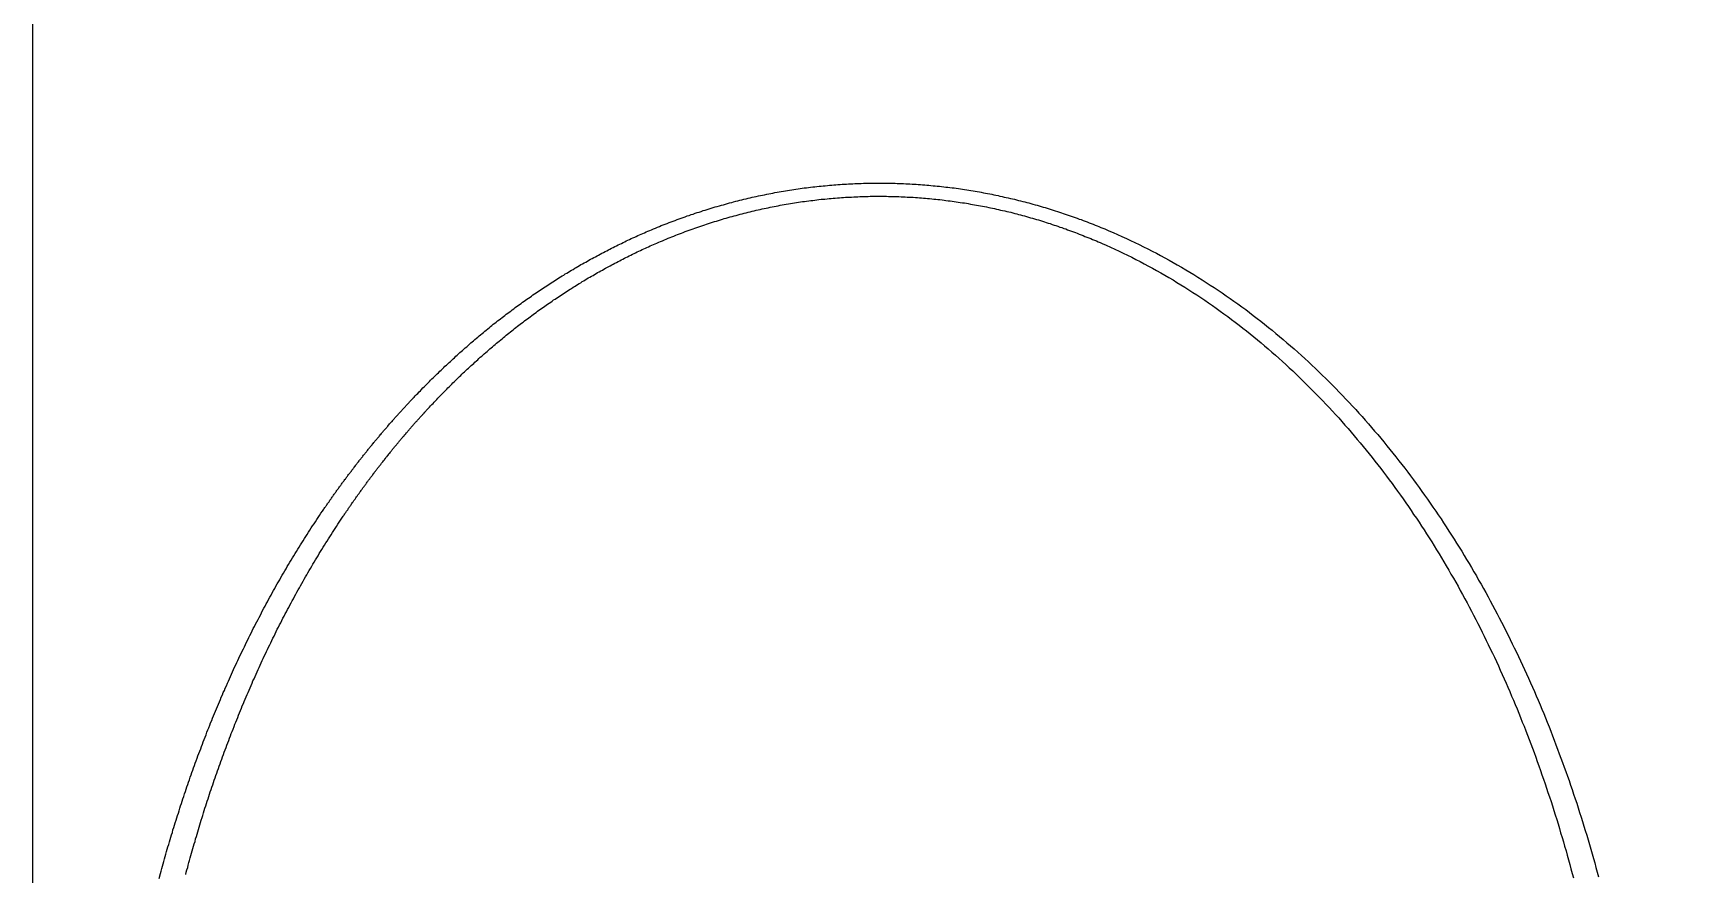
# Model space of a CAD drawing. Header units: millimetres. Extents: x 2213 to 82676, y 1050 to 28650.
# Drawn here: x 32554.17 to 32564.93, y 3505.84 to 3511.34 of the extents above; entities that cross this region are included whole.
import ezdxf

# ---------------------------------------------------------------- set-up
doc = ezdxf.new("R2010")
doc.units = ezdxf.units.MM
doc.header["$LTSCALE"] = 200
doc.linetypes.add('DASHED', pattern=[0.75, 0.5, -0.25])
doc.layers.add('A-FIX', color=5, linetype='Continuous')

# ---------------------------------------------------------------- blocks, each defined once
blk = doc.blocks.new('대변기 정면도')
at = {"linetype": 'Continuous'}
blk.add_line((14913.122, 31284.02), (14913.122, 31326.297), dxfattribs=at)
at = {"linetype": 'DASHED'}
for points in [[(14909.09, 31322.845), (14909.077, 31322.85), (14909.065, 31322.856), (14909.052, 31322.861), (14909.039, 31322.866), (14909.026, 31322.871), (14909.014, 31322.877), (14909.001, 31322.882), (14908.988, 31322.887), (14908.975, 31322.892), (14908.962, 31322.897), (14908.949, 31322.902), (14908.936, 31322.907), (14908.923, 31322.911), (14908.91, 31322.916), (14908.897, 31322.921), (14908.884, 31322.926), (14908.871, 31322.93), (14908.858, 31322.935), (14908.845, 31322.94), (14908.832, 31322.944), (14908.819, 31322.949), (14908.806, 31322.953), (14908.793, 31322.958), (14908.78, 31322.962), (14908.767, 31322.966), (14908.753, 31322.97), (14908.74, 31322.975), (14908.727, 31322.979), (14908.714, 31322.983), (14908.701, 31322.987), (14908.687, 31322.991), (14908.674, 31322.995), (14908.661, 31322.999), (14908.648, 31323.003), (14908.634, 31323.007), (14908.621, 31323.011), (14908.608, 31323.014), (14908.594, 31323.018), (14908.581, 31323.022), (14908.568, 31323.025), (14908.554, 31323.029), (14908.541, 31323.032), (14908.527, 31323.036), (14908.514, 31323.039), (14908.501, 31323.043), (14908.487, 31323.046), (14908.474, 31323.049), (14908.46, 31323.052), (14908.447, 31323.056), (14908.433, 31323.059), (14908.42, 31323.062), (14908.406, 31323.065), (14908.393, 31323.068), (14908.379, 31323.071), (14908.366, 31323.074), (14908.352, 31323.077), (14908.339, 31323.079), (14908.325, 31323.082), (14908.311, 31323.085), (14908.298, 31323.087), (14908.284, 31323.09), (14908.271, 31323.093), (14908.257, 31323.095), (14908.243, 31323.097), (14908.23, 31323.1), (14908.216, 31323.102), (14908.202, 31323.104), (14908.189, 31323.107), (14908.175, 31323.109), (14908.161, 31323.111), (14908.148, 31323.113), (14908.134, 31323.115), (14908.12, 31323.117), (14908.107, 31323.119), (14908.093, 31323.121), (14908.079, 31323.123), (14908.065, 31323.125), (14908.052, 31323.126), (14908.038, 31323.128), (14908.024, 31323.13), (14908.011, 31323.131), (14907.997, 31323.133), (14907.983, 31323.134), (14907.969, 31323.136), (14907.955, 31323.137), (14907.942, 31323.138), (14907.928, 31323.14), (14907.914, 31323.141), (14907.9, 31323.142), (14907.887, 31323.143), (14907.873, 31323.144), (14907.859, 31323.145), (14907.845, 31323.146), (14907.831, 31323.147), (14907.818, 31323.148), (14907.804, 31323.149), (14907.79, 31323.15), (14907.776, 31323.15), (14907.762, 31323.151), (14907.748, 31323.152), (14907.735, 31323.152), (14907.721, 31323.153), (14907.707, 31323.153), (14907.693, 31323.154), (14907.679, 31323.154), (14907.665, 31323.154), (14907.652, 31323.154), (14907.638, 31323.155), (14907.624, 31323.155), (14907.61, 31323.155), (14907.596, 31323.155), (14907.582, 31323.155), (14907.569, 31323.155), (14907.555, 31323.155), (14907.541, 31323.155), (14907.527, 31323.154), (14907.513, 31323.154), (14907.499, 31323.154), (14907.486, 31323.154), (14907.472, 31323.153), (14907.458, 31323.153), (14907.444, 31323.152), (14907.43, 31323.152), (14907.416, 31323.151), (14907.403, 31323.15), (14907.389, 31323.15), (14907.375, 31323.149), (14907.361, 31323.148), (14907.347, 31323.147), (14907.334, 31323.146), (14907.32, 31323.145), (14907.306, 31323.144), (14907.292, 31323.143), (14907.278, 31323.142), (14907.265, 31323.141), (14907.251, 31323.139), (14907.237, 31323.138), (14907.223, 31323.137), (14907.21, 31323.135), (14907.196, 31323.134), (14907.182, 31323.133), (14907.168, 31323.131), (14907.154, 31323.129), (14907.141, 31323.128), (14907.127, 31323.126), (14907.113, 31323.124), (14907.1, 31323.123), (14907.086, 31323.121), (14907.072, 31323.119), (14907.058, 31323.117), (14907.045, 31323.115), (14907.031, 31323.113), (14907.017, 31323.111), (14907.004, 31323.109), (14906.99, 31323.106), (14906.976, 31323.104), (14906.963, 31323.102), (14906.949, 31323.099), (14906.935, 31323.097), (14906.922, 31323.095), (14906.908, 31323.092), (14906.895, 31323.09), (14906.881, 31323.087), (14906.867, 31323.084), (14906.854, 31323.082), (14906.84, 31323.079), (14906.827, 31323.076), (14906.813, 31323.073), (14906.8, 31323.07), (14906.786, 31323.067), (14906.773, 31323.064), (14906.759, 31323.061), (14906.746, 31323.058), (14906.732, 31323.055), (14906.719, 31323.052), (14906.705, 31323.049), (14906.692, 31323.046), (14906.678, 31323.042), (14906.665, 31323.039), (14906.651, 31323.035), (14906.638, 31323.032), (14906.625, 31323.028), (14906.611, 31323.025), (14906.598, 31323.021), (14906.585, 31323.018), (14906.571, 31323.014), (14906.558, 31323.01), (14906.545, 31323.006), (14906.531, 31323.002), (14906.518, 31322.998), (14906.505, 31322.995), (14906.491, 31322.991), (14906.478, 31322.986), (14906.465, 31322.982), (14906.452, 31322.978), (14906.439, 31322.974), (14906.425, 31322.97), (14906.412, 31322.966), (14906.399, 31322.961), (14906.386, 31322.957), (14906.373, 31322.952), (14906.36, 31322.948), (14906.347, 31322.944), (14906.334, 31322.939), (14906.321, 31322.934), (14906.308, 31322.93), (14906.295, 31322.925), (14906.282, 31322.92), (14906.269, 31322.916), (14906.256, 31322.911), (14906.243, 31322.906), (14906.23, 31322.901), (14906.217, 31322.896), (14906.204, 31322.891), (14906.191, 31322.886), (14906.178, 31322.881), (14906.165, 31322.876), (14906.153, 31322.871), (14906.14, 31322.865), (14906.127, 31322.86), (14906.114, 31322.855), (14906.101, 31322.85), (14906.089, 31322.844)], [(14909.044, 31322.763), (14909.031, 31322.768), (14909.019, 31322.773), (14909.007, 31322.778), (14908.994, 31322.784), (14908.982, 31322.789), (14908.969, 31322.794), (14908.957, 31322.799), (14908.945, 31322.804), (14908.932, 31322.809), (14908.92, 31322.814), (14908.907, 31322.819), (14908.895, 31322.824), (14908.882, 31322.828), (14908.87, 31322.833), (14908.857, 31322.838), (14908.844, 31322.842), (14908.832, 31322.847), (14908.819, 31322.852), (14908.806, 31322.856), (14908.794, 31322.861), (14908.781, 31322.865), (14908.768, 31322.87), (14908.756, 31322.874), (14908.743, 31322.878), (14908.73, 31322.882), (14908.718, 31322.887), (14908.705, 31322.891), (14908.692, 31322.895), (14908.679, 31322.899), (14908.666, 31322.903), (14908.654, 31322.907), (14908.641, 31322.911), (14908.628, 31322.915), (14908.615, 31322.919), (14908.602, 31322.923), (14908.589, 31322.926), (14908.576, 31322.93), (14908.563, 31322.934), (14908.55, 31322.937), (14908.537, 31322.941), (14908.524, 31322.944), (14908.511, 31322.948), (14908.498, 31322.951), (14908.485, 31322.955), (14908.472, 31322.958), (14908.459, 31322.961), (14908.446, 31322.965), (14908.433, 31322.968), (14908.42, 31322.971), (14908.407, 31322.974), (14908.394, 31322.977), (14908.381, 31322.98), (14908.368, 31322.983), (14908.355, 31322.986), (14908.342, 31322.989), (14908.328, 31322.992), (14908.315, 31322.994), (14908.302, 31322.997), (14908.289, 31323), (14908.276, 31323.002), (14908.263, 31323.005), (14908.249, 31323.007), (14908.236, 31323.01), (14908.223, 31323.012), (14908.21, 31323.015), (14908.197, 31323.017), (14908.183, 31323.019), (14908.17, 31323.021), (14908.157, 31323.024), (14908.143, 31323.026), (14908.13, 31323.028), (14908.117, 31323.03), (14908.104, 31323.032), (14908.09, 31323.034), (14908.077, 31323.035), (14908.064, 31323.037), (14908.05, 31323.039), (14908.037, 31323.041), (14908.024, 31323.042), (14908.01, 31323.044), (14907.997, 31323.046), (14907.984, 31323.047), (14907.97, 31323.049), (14907.957, 31323.05), (14907.944, 31323.051), (14907.93, 31323.053), (14907.917, 31323.054), (14907.904, 31323.055), (14907.89, 31323.056), (14907.877, 31323.057), (14907.863, 31323.058), (14907.85, 31323.059), (14907.837, 31323.06), (14907.823, 31323.061), (14907.81, 31323.062), (14907.796, 31323.063), (14907.783, 31323.064), (14907.77, 31323.064), (14907.756, 31323.065), (14907.743, 31323.066), (14907.729, 31323.066), (14907.716, 31323.067), (14907.702, 31323.067), (14907.689, 31323.068), (14907.676, 31323.068), (14907.662, 31323.068), (14907.649, 31323.069), (14907.635, 31323.069), (14907.622, 31323.069), (14907.608, 31323.069), (14907.595, 31323.069), (14907.582, 31323.069), (14907.568, 31323.069), (14907.555, 31323.069), (14907.541, 31323.069), (14907.528, 31323.068), (14907.514, 31323.068), (14907.501, 31323.068), (14907.488, 31323.068), (14907.474, 31323.067), (14907.461, 31323.067), (14907.447, 31323.066), (14907.434, 31323.066), (14907.42, 31323.065), (14907.407, 31323.064), (14907.394, 31323.064), (14907.38, 31323.063), (14907.367, 31323.062), (14907.353, 31323.061), (14907.34, 31323.06), (14907.327, 31323.059), (14907.313, 31323.058), (14907.3, 31323.057), (14907.286, 31323.056), (14907.273, 31323.055), (14907.26, 31323.054), (14907.246, 31323.052), (14907.233, 31323.051), (14907.22, 31323.05), (14907.206, 31323.048), (14907.193, 31323.047), (14907.179, 31323.045), (14907.166, 31323.044), (14907.153, 31323.042), (14907.139, 31323.04), (14907.126, 31323.038), (14907.113, 31323.037), (14907.1, 31323.035), (14907.086, 31323.033), (14907.073, 31323.031), (14907.06, 31323.029), (14907.046, 31323.027), (14907.033, 31323.025), (14907.02, 31323.023), (14907.007, 31323.021), (14906.993, 31323.018), (14906.98, 31323.016), (14906.967, 31323.014), (14906.954, 31323.011), (14906.94, 31323.009), (14906.927, 31323.007), (14906.914, 31323.004), (14906.901, 31323.001), (14906.888, 31322.999), (14906.874, 31322.996), (14906.861, 31322.993), (14906.848, 31322.991), (14906.835, 31322.988), (14906.822, 31322.985), (14906.809, 31322.982), (14906.796, 31322.979), (14906.783, 31322.976), (14906.769, 31322.973), (14906.756, 31322.97), (14906.743, 31322.967), (14906.73, 31322.964), (14906.717, 31322.96), (14906.704, 31322.957), (14906.691, 31322.954), (14906.678, 31322.95), (14906.665, 31322.947), (14906.652, 31322.943), (14906.639, 31322.94), (14906.626, 31322.936), (14906.613, 31322.933), (14906.6, 31322.929), (14906.588, 31322.925), (14906.575, 31322.921), (14906.562, 31322.918), (14906.549, 31322.914), (14906.536, 31322.91), (14906.523, 31322.906), (14906.51, 31322.902), (14906.498, 31322.898), (14906.485, 31322.894), (14906.472, 31322.89), (14906.459, 31322.885), (14906.446, 31322.881), (14906.434, 31322.877), (14906.421, 31322.873), (14906.408, 31322.868), (14906.396, 31322.864), (14906.383, 31322.859), (14906.37, 31322.855), (14906.358, 31322.85), (14906.345, 31322.846), (14906.332, 31322.841), (14906.32, 31322.836), (14906.307, 31322.832), (14906.295, 31322.827), (14906.282, 31322.822), (14906.27, 31322.817), (14906.257, 31322.812), (14906.245, 31322.807), (14906.232, 31322.802), (14906.22, 31322.797), (14906.207, 31322.792), (14906.195, 31322.787), (14906.183, 31322.782), (14906.17, 31322.777), (14906.158, 31322.772), (14906.146, 31322.766), (14906.133, 31322.761)], [(14906.089, 31322.844), (14906.06, 31322.832), (14906.031, 31322.819), (14906.003, 31322.806), (14905.974, 31322.793), (14905.946, 31322.78), (14905.918, 31322.767), (14905.89, 31322.753), (14905.861, 31322.739), (14905.834, 31322.725), (14905.806, 31322.711), (14905.778, 31322.696), (14905.75, 31322.682), (14905.723, 31322.667), (14905.695, 31322.651), (14905.668, 31322.636), (14905.641, 31322.621), (14905.613, 31322.605), (14905.586, 31322.589), (14905.559, 31322.573), (14905.533, 31322.557), (14905.506, 31322.54), (14905.479, 31322.523), (14905.453, 31322.506), (14905.426, 31322.489), (14905.4, 31322.472), (14905.374, 31322.455), (14905.348, 31322.437), (14905.322, 31322.419), (14905.296, 31322.401), (14905.271, 31322.383), (14905.245, 31322.365), (14905.22, 31322.346), (14905.194, 31322.328), (14905.169, 31322.309), (14905.144, 31322.29), (14905.119, 31322.271), (14905.094, 31322.252), (14905.07, 31322.232), (14905.045, 31322.212), (14905.021, 31322.193), (14904.997, 31322.173), (14904.972, 31322.153), (14904.948, 31322.132), (14904.925, 31322.112), (14904.901, 31322.092), (14904.877, 31322.071), (14904.854, 31322.05), (14904.83, 31322.029), (14904.807, 31322.008), (14904.784, 31321.987), (14904.761, 31321.965), (14904.738, 31321.944), (14904.716, 31321.922), (14904.693, 31321.9), (14904.671, 31321.878), (14904.649, 31321.856), (14904.626, 31321.834), (14904.604, 31321.812), (14904.583, 31321.789), (14904.561, 31321.767), (14904.539, 31321.744), (14904.518, 31321.721), (14904.496, 31321.698), (14904.475, 31321.675), (14904.454, 31321.652), (14904.433, 31321.629), (14904.412, 31321.605), (14904.392, 31321.582), (14904.371, 31321.558), (14904.351, 31321.534), (14904.331, 31321.511), (14904.31, 31321.487), (14904.29, 31321.463), (14904.271, 31321.438), (14904.251, 31321.414), (14904.231, 31321.39), (14904.212, 31321.365), (14904.192, 31321.34), (14904.173, 31321.316), (14904.154, 31321.291), (14904.135, 31321.266), (14904.116, 31321.241), (14904.097, 31321.216), (14904.079, 31321.191), (14904.06, 31321.165), (14904.042, 31321.14), (14904.024, 31321.115), (14904.006, 31321.089), (14903.988, 31321.063), (14903.97, 31321.038), (14903.952, 31321.012), (14903.935, 31320.986), (14903.917, 31320.96), (14903.9, 31320.934), (14903.883, 31320.908), (14903.866, 31320.881), (14903.849, 31320.855), (14903.832, 31320.829), (14903.815, 31320.802), (14903.799, 31320.776), (14903.782, 31320.749), (14903.766, 31320.722), (14903.75, 31320.696), (14903.734, 31320.669), (14903.718, 31320.642), (14903.702, 31320.615), (14903.686, 31320.588), (14903.671, 31320.56), (14903.655, 31320.533), (14903.64, 31320.506), (14903.625, 31320.479), (14903.609, 31320.451), (14903.595, 31320.424), (14903.58, 31320.396), (14903.565, 31320.368), (14903.55, 31320.341), (14903.536, 31320.313), (14903.521, 31320.285), (14903.507, 31320.257), (14903.493, 31320.229), (14903.479, 31320.201), (14903.465, 31320.173), (14903.451, 31320.145), (14903.438, 31320.117), (14903.424, 31320.089), (14903.411, 31320.061), (14903.397, 31320.032), (14903.384, 31320.004), (14903.371, 31319.976), (14903.358, 31319.947), (14903.345, 31319.919), (14903.332, 31319.89), (14903.32, 31319.861), (14903.307, 31319.833), (14903.295, 31319.804), (14903.283, 31319.775), (14903.27, 31319.746), (14903.258, 31319.718), (14903.246, 31319.689), (14903.234, 31319.66), (14903.223, 31319.631), (14903.211, 31319.602), (14903.2, 31319.573), (14903.188, 31319.543), (14903.177, 31319.514), (14903.166, 31319.485), (14903.155, 31319.456), (14903.144, 31319.426), (14903.133, 31319.397), (14903.122, 31319.368), (14903.111, 31319.338), (14903.101, 31319.309), (14903.09, 31319.279), (14903.08, 31319.25), (14903.07, 31319.22), (14903.06, 31319.191), (14903.05, 31319.161), (14903.04, 31319.131), (14903.03, 31319.102), (14903.02, 31319.072), (14903.011, 31319.042), (14903.001, 31319.012), (14902.992, 31318.982), (14902.983, 31318.952), (14902.974, 31318.923), (14902.964, 31318.893), (14902.955, 31318.863), (14902.947, 31318.833), (14902.938, 31318.803), (14902.929, 31318.772), (14902.921, 31318.742), (14902.912, 31318.712), (14902.904, 31318.682), (14902.896, 31318.652), (14902.887, 31318.622)], [(14906.133, 31322.761), (14906.105, 31322.749), (14906.077, 31322.736), (14906.049, 31322.723), (14906.022, 31322.71), (14905.994, 31322.697), (14905.966, 31322.684), (14905.939, 31322.67), (14905.911, 31322.656), (14905.884, 31322.642), (14905.857, 31322.628), (14905.83, 31322.613), (14905.803, 31322.599), (14905.776, 31322.584), (14905.749, 31322.569), (14905.722, 31322.553), (14905.696, 31322.538), (14905.669, 31322.522), (14905.643, 31322.506), (14905.617, 31322.49), (14905.591, 31322.474), (14905.565, 31322.457), (14905.539, 31322.441), (14905.513, 31322.424), (14905.487, 31322.407), (14905.462, 31322.39), (14905.436, 31322.372), (14905.411, 31322.355), (14905.386, 31322.337), (14905.361, 31322.319), (14905.336, 31322.301), (14905.311, 31322.283), (14905.286, 31322.264), (14905.262, 31322.246), (14905.237, 31322.227), (14905.213, 31322.208), (14905.189, 31322.189), (14905.165, 31322.17), (14905.141, 31322.15), (14905.117, 31322.131), (14905.093, 31322.111), (14905.07, 31322.091), (14905.046, 31322.071), (14905.023, 31322.051), (14905, 31322.031), (14904.977, 31322.01), (14904.954, 31321.99), (14904.931, 31321.969), (14904.909, 31321.948), (14904.886, 31321.927), (14904.864, 31321.906), (14904.842, 31321.885), (14904.82, 31321.863), (14904.798, 31321.842), (14904.776, 31321.82), (14904.754, 31321.798), (14904.733, 31321.776), (14904.711, 31321.754), (14904.69, 31321.732), (14904.669, 31321.71), (14904.648, 31321.688), (14904.627, 31321.665), (14904.606, 31321.642), (14904.586, 31321.62), (14904.565, 31321.597), (14904.545, 31321.574), (14904.525, 31321.551), (14904.505, 31321.527), (14904.485, 31321.504), (14904.465, 31321.48), (14904.445, 31321.457), (14904.426, 31321.433), (14904.406, 31321.409), (14904.387, 31321.386), (14904.368, 31321.362), (14904.349, 31321.337), (14904.33, 31321.313), (14904.311, 31321.289), (14904.292, 31321.265), (14904.274, 31321.24), (14904.255, 31321.215), (14904.237, 31321.191), (14904.219, 31321.166), (14904.201, 31321.141), (14904.183, 31321.116), (14904.165, 31321.091), (14904.148, 31321.066), (14904.13, 31321.041), (14904.113, 31321.016), (14904.096, 31320.99), (14904.078, 31320.965), (14904.061, 31320.939), (14904.045, 31320.914), (14904.028, 31320.888), (14904.011, 31320.862), (14903.995, 31320.836), (14903.978, 31320.81), (14903.962, 31320.784), (14903.946, 31320.758), (14903.93, 31320.732), (14903.914, 31320.706), (14903.898, 31320.679), (14903.883, 31320.653), (14903.867, 31320.626), (14903.852, 31320.6), (14903.836, 31320.573), (14903.821, 31320.547), (14903.806, 31320.52), (14903.791, 31320.493), (14903.776, 31320.466), (14903.762, 31320.439), (14903.747, 31320.412), (14903.733, 31320.385), (14903.718, 31320.358), (14903.704, 31320.331), (14903.69, 31320.303), (14903.676, 31320.276), (14903.662, 31320.249), (14903.648, 31320.221), (14903.635, 31320.194), (14903.621, 31320.166), (14903.608, 31320.139), (14903.595, 31320.111), (14903.581, 31320.083), (14903.568, 31320.056), (14903.555, 31320.028), (14903.542, 31320), (14903.53, 31319.972), (14903.517, 31319.944), (14903.505, 31319.916), (14903.492, 31319.888), (14903.48, 31319.86), (14903.468, 31319.832), (14903.456, 31319.803), (14903.444, 31319.775), (14903.432, 31319.747), (14903.42, 31319.719), (14903.409, 31319.69), (14903.397, 31319.662), (14903.386, 31319.633), (14903.374, 31319.605), (14903.363, 31319.576), (14903.352, 31319.548), (14903.341, 31319.519), (14903.33, 31319.49), (14903.319, 31319.462), (14903.309, 31319.433), (14903.298, 31319.404), (14903.288, 31319.375), (14903.277, 31319.346), (14903.267, 31319.317), (14903.257, 31319.288), (14903.247, 31319.259), (14903.237, 31319.23), (14903.227, 31319.201), (14903.218, 31319.172), (14903.208, 31319.143), (14903.198, 31319.114), (14903.189, 31319.085), (14903.18, 31319.055), (14903.171, 31319.026), (14903.161, 31318.997), (14903.152, 31318.968), (14903.143, 31318.938), (14903.135, 31318.909), (14903.126, 31318.879), (14903.117, 31318.85), (14903.109, 31318.821), (14903.1, 31318.791), (14903.092, 31318.762), (14903.084, 31318.732), (14903.076, 31318.702), (14903.068, 31318.673), (14903.06, 31318.643), (14903.052, 31318.614)], [(14910.538, 31321.681), (14910.53, 31321.69), (14910.522, 31321.699), (14910.514, 31321.707), (14910.506, 31321.715), (14910.498, 31321.724), (14910.49, 31321.732), (14910.482, 31321.741), (14910.474, 31321.749), (14910.466, 31321.758), (14910.458, 31321.766), (14910.45, 31321.774), (14910.442, 31321.783), (14910.434, 31321.791), (14910.425, 31321.799), (14910.417, 31321.808), (14910.409, 31321.816), (14910.401, 31321.824), (14910.392, 31321.832), (14910.384, 31321.841), (14910.376, 31321.849), (14910.367, 31321.857), (14910.359, 31321.865), (14910.351, 31321.873), (14910.342, 31321.882), (14910.334, 31321.89), (14910.325, 31321.898), (14910.317, 31321.906), (14910.309, 31321.914), (14910.3, 31321.922), (14910.292, 31321.93), (14910.283, 31321.938), (14910.275, 31321.946), (14910.266, 31321.954), (14910.257, 31321.962), (14910.249, 31321.97), (14910.24, 31321.977), (14910.232, 31321.985), (14910.223, 31321.993), (14910.214, 31322.001), (14910.206, 31322.009), (14910.197, 31322.017), (14910.188, 31322.024), (14910.179, 31322.032), (14910.171, 31322.04), (14910.162, 31322.048), (14910.153, 31322.055), (14910.144, 31322.063), (14910.135, 31322.071), (14910.126, 31322.078), (14910.118, 31322.086), (14910.109, 31322.093), (14910.1, 31322.101), (14910.091, 31322.108), (14910.082, 31322.116), (14910.073, 31322.123), (14910.064, 31322.131), (14910.055, 31322.138), (14910.046, 31322.146), (14910.037, 31322.153), (14910.028, 31322.161), (14910.019, 31322.168), (14910.01, 31322.175), (14910, 31322.182), (14909.991, 31322.19), (14909.982, 31322.197), (14909.973, 31322.204), (14909.964, 31322.211), (14909.955, 31322.219), (14909.945, 31322.226), (14909.936, 31322.233), (14909.927, 31322.24), (14909.917, 31322.247), (14909.908, 31322.254), (14909.899, 31322.261), (14909.889, 31322.268), (14909.88, 31322.275), (14909.871, 31322.282), (14909.861, 31322.289), (14909.852, 31322.296), (14909.842, 31322.303), (14909.833, 31322.31), (14909.824, 31322.317), (14909.814, 31322.324), (14909.804, 31322.33), (14909.795, 31322.337), (14909.785, 31322.344), (14909.776, 31322.351), (14909.766, 31322.357), (14909.757, 31322.364), (14909.747, 31322.371), (14909.737, 31322.377), (14909.728, 31322.384), (14909.718, 31322.391), (14909.708, 31322.397), (14909.699, 31322.404), (14909.689, 31322.41), (14909.679, 31322.417), (14909.669, 31322.423), (14909.66, 31322.43), (14909.65, 31322.436), (14909.64, 31322.442), (14909.63, 31322.449), (14909.62, 31322.455), (14909.61, 31322.461), (14909.601, 31322.467), (14909.591, 31322.474), (14909.581, 31322.48), (14909.571, 31322.486), (14909.561, 31322.492), (14909.551, 31322.498), (14909.541, 31322.504), (14909.531, 31322.511), (14909.521, 31322.517), (14909.511, 31322.523), (14909.501, 31322.529), (14909.491, 31322.535), (14909.481, 31322.54), (14909.471, 31322.546), (14909.46, 31322.552), (14909.45, 31322.558), (14909.44, 31322.564), (14909.43, 31322.57), (14909.42, 31322.575), (14909.41, 31322.581), (14909.399, 31322.587), (14909.389, 31322.593), (14909.379, 31322.598), (14909.369, 31322.604), (14909.358, 31322.609), (14909.348, 31322.615), (14909.338, 31322.62), (14909.328, 31322.626), (14909.317, 31322.631), (14909.307, 31322.637), (14909.297, 31322.642), (14909.286, 31322.648), (14909.276, 31322.653), (14909.265, 31322.658), (14909.255, 31322.664), (14909.245, 31322.669), (14909.234, 31322.674), (14909.224, 31322.679), (14909.213, 31322.684), (14909.203, 31322.69), (14909.192, 31322.695), (14909.182, 31322.7), (14909.171, 31322.705), (14909.161, 31322.71), (14909.15, 31322.715), (14909.139, 31322.72), (14909.129, 31322.725), (14909.118, 31322.729), (14909.108, 31322.734), (14909.097, 31322.739), (14909.086, 31322.744), (14909.076, 31322.749), (14909.065, 31322.753), (14909.054, 31322.758), (14909.044, 31322.763)], [(14910.63, 31321.756), (14910.622, 31321.764), (14910.614, 31321.773), (14910.606, 31321.781), (14910.597, 31321.79), (14910.589, 31321.798), (14910.581, 31321.807), (14910.572, 31321.816), (14910.564, 31321.824), (14910.556, 31321.833), (14910.547, 31321.841), (14910.539, 31321.849), (14910.53, 31321.858), (14910.522, 31321.866), (14910.513, 31321.875), (14910.505, 31321.883), (14910.496, 31321.891), (14910.488, 31321.9), (14910.479, 31321.908), (14910.471, 31321.916), (14910.462, 31321.925), (14910.453, 31321.933), (14910.445, 31321.941), (14910.436, 31321.949), (14910.428, 31321.958), (14910.419, 31321.966), (14910.41, 31321.974), (14910.401, 31321.982), (14910.393, 31321.99), (14910.384, 31321.998), (14910.375, 31322.006), (14910.366, 31322.014), (14910.357, 31322.023), (14910.349, 31322.031), (14910.34, 31322.039), (14910.331, 31322.047), (14910.322, 31322.054), (14910.313, 31322.062), (14910.304, 31322.07), (14910.295, 31322.078), (14910.286, 31322.086), (14910.277, 31322.094), (14910.268, 31322.102), (14910.259, 31322.11), (14910.25, 31322.117), (14910.241, 31322.125), (14910.232, 31322.133), (14910.223, 31322.141), (14910.214, 31322.148), (14910.204, 31322.156), (14910.195, 31322.164), (14910.186, 31322.171), (14910.177, 31322.179), (14910.168, 31322.187), (14910.158, 31322.194), (14910.149, 31322.202), (14910.14, 31322.209), (14910.13, 31322.217), (14910.121, 31322.224), (14910.112, 31322.232), (14910.102, 31322.239), (14910.093, 31322.246), (14910.084, 31322.254), (14910.074, 31322.261), (14910.065, 31322.269), (14910.055, 31322.276), (14910.046, 31322.283), (14910.036, 31322.29), (14910.027, 31322.298), (14910.017, 31322.305), (14910.008, 31322.312), (14909.998, 31322.319), (14909.989, 31322.326), (14909.979, 31322.333), (14909.969, 31322.341), (14909.96, 31322.348), (14909.95, 31322.355), (14909.941, 31322.362), (14909.931, 31322.369), (14909.921, 31322.376), (14909.911, 31322.383), (14909.902, 31322.39), (14909.892, 31322.397), (14909.882, 31322.403), (14909.872, 31322.41), (14909.862, 31322.417), (14909.853, 31322.424), (14909.843, 31322.431), (14909.833, 31322.437), (14909.823, 31322.444), (14909.813, 31322.451), (14909.803, 31322.457), (14909.793, 31322.464), (14909.783, 31322.471), (14909.773, 31322.477), (14909.763, 31322.484), (14909.753, 31322.49), (14909.743, 31322.497), (14909.733, 31322.503), (14909.723, 31322.51), (14909.713, 31322.516), (14909.703, 31322.523), (14909.693, 31322.529), (14909.683, 31322.535), (14909.672, 31322.542), (14909.662, 31322.548), (14909.652, 31322.554), (14909.642, 31322.561), (14909.632, 31322.567), (14909.621, 31322.573), (14909.611, 31322.579), (14909.601, 31322.585), (14909.591, 31322.591), (14909.58, 31322.598), (14909.57, 31322.604), (14909.56, 31322.61), (14909.549, 31322.616), (14909.539, 31322.622), (14909.529, 31322.627), (14909.518, 31322.633), (14909.508, 31322.639), (14909.497, 31322.645), (14909.487, 31322.651), (14909.476, 31322.657), (14909.466, 31322.662), (14909.456, 31322.668), (14909.445, 31322.674), (14909.434, 31322.68), (14909.424, 31322.685), (14909.413, 31322.691), (14909.403, 31322.696), (14909.392, 31322.702), (14909.382, 31322.707), (14909.371, 31322.713), (14909.36, 31322.718), (14909.35, 31322.724), (14909.339, 31322.729), (14909.328, 31322.735), (14909.318, 31322.74), (14909.307, 31322.745), (14909.296, 31322.751), (14909.286, 31322.756), (14909.275, 31322.761), (14909.264, 31322.766), (14909.253, 31322.771), (14909.243, 31322.777), (14909.232, 31322.782), (14909.221, 31322.787), (14909.21, 31322.792), (14909.199, 31322.797), (14909.188, 31322.802), (14909.178, 31322.807), (14909.167, 31322.812), (14909.156, 31322.816), (14909.145, 31322.821), (14909.134, 31322.826), (14909.123, 31322.831), (14909.112, 31322.836), (14909.101, 31322.84), (14909.09, 31322.845)], [(14911.093, 31320.979), (14911.09, 31320.983), (14911.087, 31320.988), (14911.083, 31320.993), (14911.08, 31320.997), (14911.077, 31321.002), (14911.074, 31321.007), (14911.071, 31321.011), (14911.068, 31321.016), (14911.064, 31321.02), (14911.061, 31321.025), (14911.058, 31321.03), (14911.055, 31321.034), (14911.052, 31321.039), (14911.048, 31321.044), (14911.045, 31321.048), (14911.042, 31321.053), (14911.039, 31321.058), (14911.036, 31321.062), (14911.032, 31321.067), (14911.029, 31321.071), (14911.026, 31321.076), (14911.023, 31321.081), (14911.019, 31321.085), (14911.016, 31321.09), (14911.013, 31321.094), (14911.01, 31321.099), (14911.006, 31321.104), (14911.003, 31321.108), (14911, 31321.113), (14910.997, 31321.117), (14910.993, 31321.122), (14910.99, 31321.127), (14910.987, 31321.131), (14910.984, 31321.136), (14910.98, 31321.14), (14910.977, 31321.145), (14910.974, 31321.15), (14910.97, 31321.154), (14910.967, 31321.159), (14910.964, 31321.163), (14910.96, 31321.168), (14910.957, 31321.172), (14910.954, 31321.177), (14910.95, 31321.181), (14910.947, 31321.186), (14910.944, 31321.19), (14910.94, 31321.195), (14910.937, 31321.2), (14910.934, 31321.204), (14910.93, 31321.209), (14910.927, 31321.213), (14910.924, 31321.218), (14910.92, 31321.222), (14910.917, 31321.227), (14910.914, 31321.231), (14910.91, 31321.236), (14910.907, 31321.24), (14910.903, 31321.245), (14910.9, 31321.249), (14910.897, 31321.254), (14910.893, 31321.258), (14910.89, 31321.263), (14910.886, 31321.267), (14910.883, 31321.272), (14910.879, 31321.276), (14910.876, 31321.281), (14910.873, 31321.285), (14910.869, 31321.29), (14910.866, 31321.294), (14910.862, 31321.299), (14910.859, 31321.303), (14910.855, 31321.307), (14910.852, 31321.312), (14910.848, 31321.316), (14910.845, 31321.321), (14910.842, 31321.325), (14910.838, 31321.33), (14910.835, 31321.334), (14910.831, 31321.339), (14910.828, 31321.343), (14910.824, 31321.347), (14910.821, 31321.352), (14910.817, 31321.356), (14910.814, 31321.361), (14910.81, 31321.365), (14910.807, 31321.369), (14910.803, 31321.374), (14910.8, 31321.378), (14910.796, 31321.383), (14910.792, 31321.387), (14910.789, 31321.391), (14910.785, 31321.396), (14910.782, 31321.4), (14910.778, 31321.405), (14910.775, 31321.409), (14910.771, 31321.413), (14910.768, 31321.418), (14910.764, 31321.422), (14910.76, 31321.427), (14910.757, 31321.431), (14910.753, 31321.435), (14910.75, 31321.44), (14910.746, 31321.444), (14910.743, 31321.448), (14910.739, 31321.453), (14910.735, 31321.457), (14910.732, 31321.461), (14910.728, 31321.466), (14910.725, 31321.47), (14910.721, 31321.474), (14910.717, 31321.479), (14910.714, 31321.483), (14910.71, 31321.487), (14910.706, 31321.492), (14910.703, 31321.496), (14910.699, 31321.5), (14910.695, 31321.504), (14910.692, 31321.509), (14910.688, 31321.513), (14910.685, 31321.517), (14910.681, 31321.522), (14910.677, 31321.526), (14910.673, 31321.53), (14910.67, 31321.534), (14910.666, 31321.539), (14910.662, 31321.543), (14910.659, 31321.547), (14910.655, 31321.551), (14910.651, 31321.556), (14910.648, 31321.56), (14910.644, 31321.564), (14910.64, 31321.568), (14910.637, 31321.573), (14910.633, 31321.577), (14910.629, 31321.581), (14910.625, 31321.585), (14910.622, 31321.59), (14910.618, 31321.594), (14910.614, 31321.598), (14910.61, 31321.602), (14910.607, 31321.606), (14910.603, 31321.611), (14910.599, 31321.615), (14910.595, 31321.619), (14910.592, 31321.623), (14910.588, 31321.627), (14910.584, 31321.632), (14910.58, 31321.636), (14910.576, 31321.64), (14910.573, 31321.644), (14910.569, 31321.648), (14910.565, 31321.652), (14910.561, 31321.657), (14910.557, 31321.661), (14910.554, 31321.665), (14910.55, 31321.669), (14910.546, 31321.673), (14910.542, 31321.677), (14910.538, 31321.681)], [(14911.22, 31321.024), (14911.217, 31321.029), (14911.213, 31321.034), (14911.21, 31321.039), (14911.207, 31321.043), (14911.203, 31321.048), (14911.2, 31321.053), (14911.197, 31321.058), (14911.193, 31321.063), (14911.19, 31321.068), (14911.186, 31321.073), (14911.183, 31321.077), (14911.18, 31321.082), (14911.176, 31321.087), (14911.173, 31321.092), (14911.169, 31321.097), (14911.166, 31321.102), (14911.163, 31321.106), (14911.159, 31321.111), (14911.156, 31321.116), (14911.152, 31321.121), (14911.149, 31321.126), (14911.146, 31321.131), (14911.142, 31321.135), (14911.139, 31321.14), (14911.135, 31321.145), (14911.132, 31321.15), (14911.128, 31321.155), (14911.125, 31321.159), (14911.121, 31321.164), (14911.118, 31321.169), (14911.114, 31321.174), (14911.111, 31321.178), (14911.107, 31321.183), (14911.104, 31321.188), (14911.1, 31321.193), (14911.097, 31321.198), (14911.093, 31321.202), (14911.09, 31321.207), (14911.086, 31321.212), (14911.083, 31321.217), (14911.079, 31321.221), (14911.076, 31321.226), (14911.072, 31321.231), (14911.069, 31321.236), (14911.065, 31321.24), (14911.062, 31321.245), (14911.058, 31321.25), (14911.054, 31321.254), (14911.051, 31321.259), (14911.047, 31321.264), (14911.044, 31321.269), (14911.04, 31321.273), (14911.037, 31321.278), (14911.033, 31321.283), (14911.029, 31321.287), (14911.026, 31321.292), (14911.022, 31321.297), (14911.019, 31321.302), (14911.015, 31321.306), (14911.011, 31321.311), (14911.008, 31321.316), (14911.004, 31321.32), (14911.001, 31321.325), (14910.997, 31321.33), (14910.993, 31321.334), (14910.99, 31321.339), (14910.986, 31321.344), (14910.982, 31321.348), (14910.979, 31321.353), (14910.975, 31321.358), (14910.971, 31321.362), (14910.968, 31321.367), (14910.964, 31321.371), (14910.96, 31321.376), (14910.957, 31321.381), (14910.953, 31321.385), (14910.949, 31321.39), (14910.946, 31321.395), (14910.942, 31321.399), (14910.938, 31321.404), (14910.934, 31321.408), (14910.931, 31321.413), (14910.927, 31321.418), (14910.923, 31321.422), (14910.919, 31321.427), (14910.916, 31321.431), (14910.912, 31321.436), (14910.908, 31321.441), (14910.904, 31321.445), (14910.901, 31321.45), (14910.897, 31321.454), (14910.893, 31321.459), (14910.889, 31321.463), (14910.886, 31321.468), (14910.882, 31321.473), (14910.878, 31321.477), (14910.874, 31321.482), (14910.871, 31321.486), (14910.867, 31321.491), (14910.863, 31321.495), (14910.859, 31321.5), (14910.855, 31321.504), (14910.851, 31321.509), (14910.848, 31321.513), (14910.844, 31321.518), (14910.84, 31321.522), (14910.836, 31321.527), (14910.832, 31321.531), (14910.829, 31321.536), (14910.825, 31321.54), (14910.821, 31321.545), (14910.817, 31321.549), (14910.813, 31321.554), (14910.809, 31321.558), (14910.805, 31321.563), (14910.801, 31321.567), (14910.798, 31321.572), (14910.794, 31321.576), (14910.79, 31321.581), (14910.786, 31321.585), (14910.782, 31321.59), (14910.778, 31321.594), (14910.774, 31321.598), (14910.77, 31321.603), (14910.766, 31321.607), (14910.762, 31321.612), (14910.759, 31321.616), (14910.755, 31321.621), (14910.751, 31321.625), (14910.747, 31321.629), (14910.743, 31321.634), (14910.739, 31321.638), (14910.735, 31321.643), (14910.731, 31321.647), (14910.727, 31321.651), (14910.723, 31321.656), (14910.719, 31321.66), (14910.715, 31321.665), (14910.711, 31321.669), (14910.707, 31321.673), (14910.703, 31321.678), (14910.699, 31321.682), (14910.695, 31321.686), (14910.691, 31321.691), (14910.687, 31321.695), (14910.683, 31321.699), (14910.679, 31321.704), (14910.675, 31321.708), (14910.671, 31321.712), (14910.667, 31321.717), (14910.663, 31321.721), (14910.659, 31321.725), (14910.655, 31321.73), (14910.651, 31321.734), (14910.647, 31321.738), (14910.643, 31321.743), (14910.639, 31321.747), (14910.635, 31321.751), (14910.63, 31321.756)], [(14912.123, 31318.636), (14912.119, 31318.651), (14912.115, 31318.667), (14912.11, 31318.682), (14912.106, 31318.698), (14912.102, 31318.714), (14912.098, 31318.729), (14912.093, 31318.745), (14912.089, 31318.76), (14912.085, 31318.776), (14912.08, 31318.791), (14912.076, 31318.807), (14912.071, 31318.822), (14912.067, 31318.838), (14912.062, 31318.853), (14912.058, 31318.869), (14912.053, 31318.884), (14912.049, 31318.9), (14912.044, 31318.915), (14912.04, 31318.931), (14912.035, 31318.946), (14912.03, 31318.961), (14912.026, 31318.977), (14912.021, 31318.992), (14912.016, 31319.008), (14912.011, 31319.023), (14912.006, 31319.039), (14912.002, 31319.054), (14911.997, 31319.069), (14911.992, 31319.085), (14911.987, 31319.1), (14911.982, 31319.115), (14911.977, 31319.131), (14911.972, 31319.146), (14911.967, 31319.161), (14911.962, 31319.177), (14911.957, 31319.192), (14911.951, 31319.207), (14911.946, 31319.223), (14911.941, 31319.238), (14911.936, 31319.253), (14911.931, 31319.269), (14911.925, 31319.284), (14911.92, 31319.299), (14911.915, 31319.314), (14911.909, 31319.33), (14911.904, 31319.345), (14911.898, 31319.36), (14911.893, 31319.375), (14911.887, 31319.391), (14911.882, 31319.406), (14911.876, 31319.421), (14911.871, 31319.436), (14911.865, 31319.451), (14911.859, 31319.467), (14911.854, 31319.482), (14911.848, 31319.497), (14911.842, 31319.512), (14911.837, 31319.527), (14911.831, 31319.542), (14911.825, 31319.557), (14911.819, 31319.572), (14911.813, 31319.587), (14911.807, 31319.603), (14911.801, 31319.618), (14911.795, 31319.633), (14911.789, 31319.648), (14911.783, 31319.663), (14911.777, 31319.678), (14911.771, 31319.693), (14911.765, 31319.708), (14911.759, 31319.723), (14911.753, 31319.738), (14911.746, 31319.753), (14911.74, 31319.768), (14911.734, 31319.783), (14911.728, 31319.797), (14911.721, 31319.812), (14911.715, 31319.827), (14911.708, 31319.842), (14911.702, 31319.857), (14911.696, 31319.872), (14911.689, 31319.887), (14911.683, 31319.902), (14911.676, 31319.916), (14911.669, 31319.931), (14911.663, 31319.946), (14911.656, 31319.961), (14911.649, 31319.976), (14911.643, 31319.99), (14911.636, 31320.005), (14911.629, 31320.02), (14911.622, 31320.034), (14911.616, 31320.049), (14911.609, 31320.064), (14911.602, 31320.078), (14911.595, 31320.093), (14911.588, 31320.108), (14911.581, 31320.122), (14911.574, 31320.137), (14911.567, 31320.151), (14911.56, 31320.166), (14911.553, 31320.181), (14911.545, 31320.195), (14911.538, 31320.21), (14911.531, 31320.224), (14911.524, 31320.239), (14911.516, 31320.253), (14911.509, 31320.268), (14911.502, 31320.282), (14911.494, 31320.296), (14911.487, 31320.311), (14911.48, 31320.325), (14911.472, 31320.339), (14911.465, 31320.354), (14911.457, 31320.368), (14911.449, 31320.382), (14911.442, 31320.397), (14911.434, 31320.411), (14911.427, 31320.425), (14911.419, 31320.439), (14911.411, 31320.454), (14911.403, 31320.468), (14911.396, 31320.482), (14911.388, 31320.496), (14911.38, 31320.51), (14911.372, 31320.524), (14911.364, 31320.539), (14911.356, 31320.553), (14911.348, 31320.567), (14911.34, 31320.581), (14911.332, 31320.595), (14911.324, 31320.609), (14911.316, 31320.623), (14911.308, 31320.637), (14911.299, 31320.651), (14911.291, 31320.665), (14911.283, 31320.678), (14911.275, 31320.692), (14911.266, 31320.706), (14911.258, 31320.72), (14911.25, 31320.734), (14911.241, 31320.748), (14911.233, 31320.761), (14911.224, 31320.775), (14911.216, 31320.789), (14911.207, 31320.803), (14911.199, 31320.816), (14911.19, 31320.83), (14911.181, 31320.843), (14911.173, 31320.857), (14911.164, 31320.871), (14911.155, 31320.884), (14911.146, 31320.898), (14911.138, 31320.911), (14911.129, 31320.925), (14911.12, 31320.938), (14911.111, 31320.952), (14911.102, 31320.965), (14911.093, 31320.979)], [(14912.287, 31318.643), (14912.283, 31318.659), (14912.279, 31318.675), (14912.274, 31318.691), (14912.27, 31318.707), (14912.266, 31318.722), (14912.261, 31318.738), (14912.257, 31318.754), (14912.252, 31318.77), (14912.248, 31318.786), (14912.243, 31318.802), (14912.239, 31318.817), (14912.234, 31318.833), (14912.229, 31318.849), (14912.225, 31318.865), (14912.22, 31318.88), (14912.215, 31318.896), (14912.21, 31318.912), (14912.206, 31318.928), (14912.201, 31318.943), (14912.196, 31318.959), (14912.191, 31318.975), (14912.186, 31318.991), (14912.181, 31319.006), (14912.176, 31319.022), (14912.171, 31319.038), (14912.166, 31319.053), (14912.161, 31319.069), (14912.156, 31319.085), (14912.151, 31319.1), (14912.146, 31319.116), (14912.141, 31319.131), (14912.136, 31319.147), (14912.13, 31319.163), (14912.125, 31319.178), (14912.12, 31319.194), (14912.115, 31319.209), (14912.109, 31319.225), (14912.104, 31319.241), (14912.098, 31319.256), (14912.093, 31319.272), (14912.088, 31319.287), (14912.082, 31319.303), (14912.076, 31319.318), (14912.071, 31319.334), (14912.065, 31319.349), (14912.06, 31319.365), (14912.054, 31319.38), (14912.048, 31319.396), (14912.043, 31319.411), (14912.037, 31319.427), (14912.031, 31319.442), (14912.025, 31319.458), (14912.02, 31319.473), (14912.014, 31319.489), (14912.008, 31319.504), (14912.002, 31319.519), (14911.996, 31319.535), (14911.99, 31319.55), (14911.984, 31319.566), (14911.978, 31319.581), (14911.972, 31319.596), (14911.966, 31319.612), (14911.96, 31319.627), (14911.953, 31319.642), (14911.947, 31319.658), (14911.941, 31319.673), (14911.935, 31319.688), (14911.928, 31319.703), (14911.922, 31319.719), (14911.916, 31319.734), (14911.909, 31319.749), (14911.903, 31319.764), (14911.896, 31319.78), (14911.89, 31319.795), (14911.883, 31319.81), (14911.877, 31319.825), (14911.87, 31319.84), (14911.864, 31319.855), (14911.857, 31319.87), (14911.85, 31319.886), (14911.844, 31319.901), (14911.837, 31319.916), (14911.83, 31319.931), (14911.823, 31319.946), (14911.816, 31319.961), (14911.81, 31319.976), (14911.803, 31319.991), (14911.796, 31320.006), (14911.789, 31320.021), (14911.782, 31320.036), (14911.775, 31320.051), (14911.768, 31320.066), (14911.761, 31320.081), (14911.754, 31320.096), (14911.746, 31320.111), (14911.739, 31320.125), (14911.732, 31320.14), (14911.725, 31320.155), (14911.717, 31320.17), (14911.71, 31320.185), (14911.703, 31320.199), (14911.695, 31320.214), (14911.688, 31320.229), (14911.681, 31320.244), (14911.673, 31320.258), (14911.666, 31320.273), (14911.658, 31320.288), (14911.65, 31320.303), (14911.643, 31320.317), (14911.635, 31320.332), (14911.627, 31320.346), (14911.62, 31320.361), (14911.612, 31320.376), (14911.604, 31320.39), (14911.596, 31320.405), (14911.589, 31320.419), (14911.581, 31320.434), (14911.573, 31320.448), (14911.565, 31320.463), (14911.557, 31320.477), (14911.549, 31320.492), (14911.541, 31320.506), (14911.533, 31320.52), (14911.525, 31320.535), (14911.517, 31320.549), (14911.508, 31320.563), (14911.5, 31320.578), (14911.492, 31320.592), (14911.484, 31320.606), (14911.475, 31320.621), (14911.467, 31320.635), (14911.459, 31320.649), (14911.45, 31320.663), (14911.442, 31320.677), (14911.433, 31320.691), (14911.425, 31320.706), (14911.416, 31320.72), (14911.408, 31320.734), (14911.399, 31320.748), (14911.391, 31320.762), (14911.382, 31320.776), (14911.373, 31320.79), (14911.364, 31320.804), (14911.356, 31320.818), (14911.347, 31320.832), (14911.338, 31320.845), (14911.329, 31320.859), (14911.32, 31320.873), (14911.311, 31320.887), (14911.302, 31320.901), (14911.293, 31320.915), (14911.284, 31320.928), (14911.275, 31320.942), (14911.266, 31320.956), (14911.257, 31320.969), (14911.248, 31320.983), (14911.239, 31320.997), (14911.229, 31321.01), (14911.22, 31321.024)], [(14912.296, 31318.611), (14912.287, 31318.643)]]:
    blk.add_lwpolyline(points, dxfattribs=at)
blk.add_open_spline([(14952.177, 31384.131), (14950.715, 31415.548), (14940.865, 31432.049), (14923.137, 31446.662), (14901.789, 31451.142), (14860.933, 31451.938), (14828.198, 31437.302), (14792.659, 31387.492), (14752.16, 31289.083), (14728.685, 31212.884), (14720.078, 31177.64), (14736.615, 31134.759), (14736.61, 31117.386), (14818.227, 31027.098), (14900.762, 31025.9), (14924.525, 31026.795), (14943.891, 31048.388), (14949.698, 31067.942), (14949.638, 31243.545), (14953.639, 31352.714), (14952.177, 31384.131)], degree=3)

msp = doc.modelspace()

# ---------------------------------------------------------------- block references
at = {"layer": 'A-FIX', "xscale": -1}
msp.add_blockref('대변기 정면도', (47467.29, -27812.796), dxfattribs=at)

doc.saveas('drawing.dxf')
